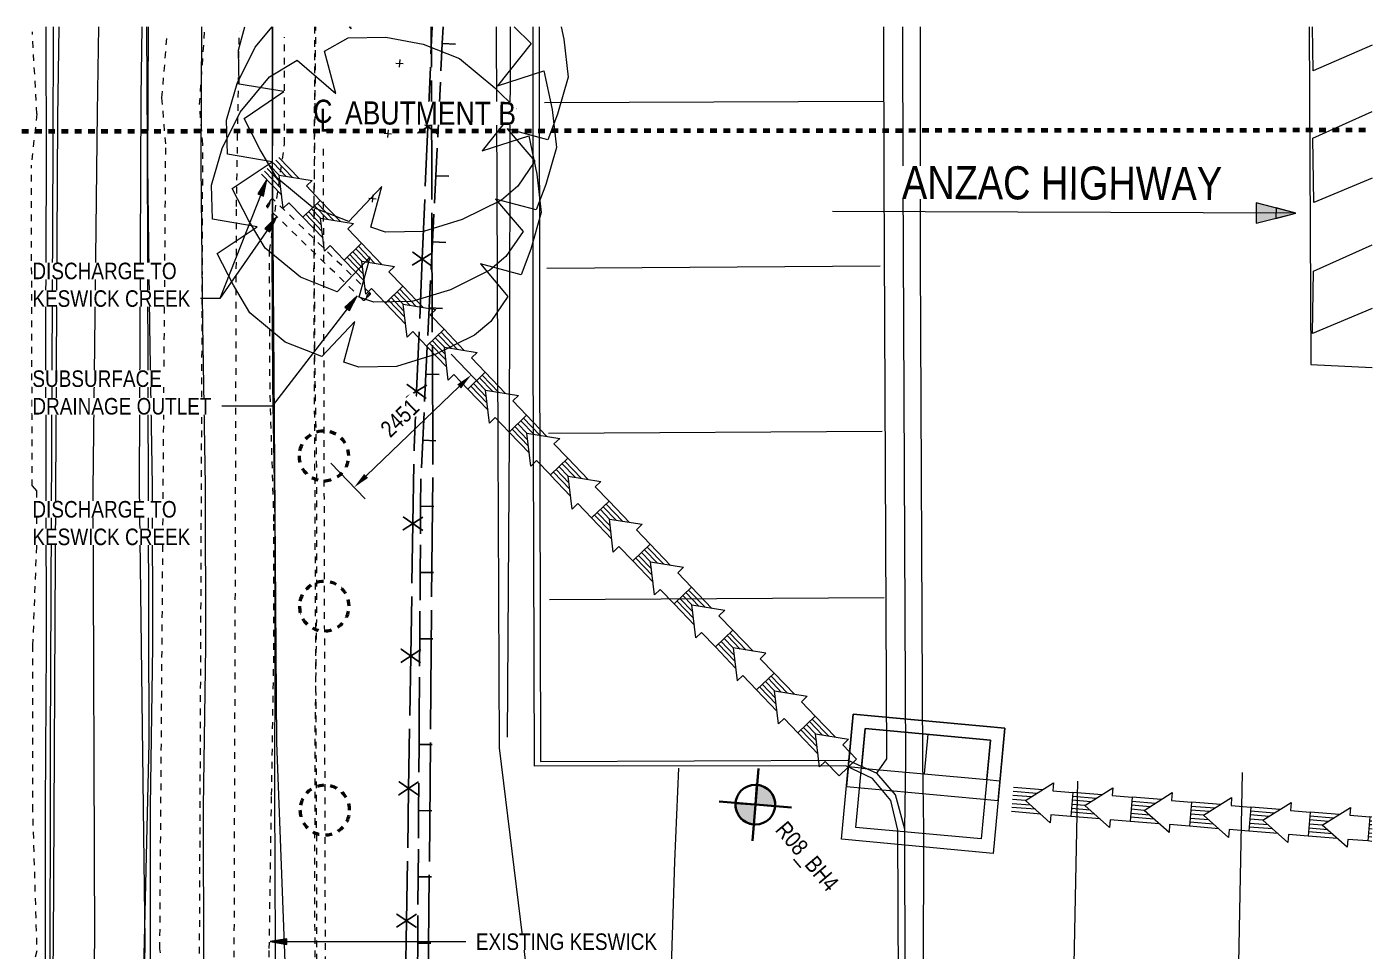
# Model space of a CAD drawing. Header units: metres. Extents: x 562 to 635, y 3 to 1699.
# Drawn here: x 580.16 to 600.49, y 1682.5 to 1696.46 of the extents above; entities that cross this region are included whole.
import ezdxf

# ---------------------------------------------------------------- set-up
doc = ezdxf.new("R2010")
doc.units = ezdxf.units.M
for name, pattern in [('IMPORT-BDYS-ProjBoundary', [0.008, 0.006, -0.002]), ('IMPORT-FURN-Fence _3_', [0.005, 0.004167, -0.0008333]), ('JacobsDash', [0.0045, 0.003, -0.0015]), ('JacobsGridLine', [0.0145, 0.01, -0.001, 0.0025, -0.001])]:
    doc.linetypes.add(name, pattern=pattern)
doc.layers.get('Defpoints').update_dxf_attribs({"color": 41})
for name, color, linetype, lineweight in [('D-BDGE', 7, 'Continuous', 13), ('D-BDGE-FNDN', 7, 'Continuous', 50), ('D-BDGE-FNDN-PILE-CONC', 7, 'Continuous', 50), ('D-BDGE-LINE', 7, 'Continuous', 9), ('D-ENHA-GEN-LINE', 7, 'Continuous', 9), ('D-ENHA-GEN-LINE-GRIDS', 7, 'Continuous', 9), ('D-ENHA-TEXT', 7, 'Continuous', 9), ('D-ENHA-TEXT-DIMS', 7, 'Continuous', 9)]:
    doc.layers.add(name, color=color, linetype=linetype, lineweight=lineweight)
doc.styles.add('Arial Narrow', font='ARIALN.TTF', dxfattribs={"height": 0.35})
doc.styles.add('Arial Narrow_1', font='ARIALN.TTF', dxfattribs={"height": 0.25})
doc.styles.add('Arial Narrow_2', font='ARIALN.TTF', dxfattribs={"height": 0.5})
doc.styles.add('Arial Narrow_3', font='ARIALN.TTF', dxfattribs={"height": 0.0035})
doc.dimstyles.new('Dimension_Standard_O__mm_', dxfattribs={"dimscale": 0.3048, "dimtxt": 0.255858, "dimasz": 0.82021, "dimexe": 0.787402, "dimexo": 0.492126, "dimgap": 0.492126, "dimtad": 1, "dimdec": 0, "dimlfac": 1000, "dimzin": 0, "dimdsep": 46, "dimtxsty": 'Arial Narrow_1', "dimsah": 1, "dimcen": 0.09, "dimaunit": 1, "dimadec": 4, "dimazin": 0, "dimtfac": 1, "dimtdec": 4, "dimtix": 1, "dimtmove": 0, "dimatfit": 3, "dimfxl": 1, "dimtvp": 1, "dimtfill": 1, "dimtolj": 1, "dimtzin": 0, "dimlwd": 18, "dimlwe": 18, "dimarcsym": 2})

# ---------------------------------------------------------------- blocks, each defined once
blk = doc.blocks.new('SymbolBorehole - ExistingBorehole-26478556-DRG-2871023 - GENERAL ARRANGEMENT PLAN Copy 1')
at = {"layer": 'D-ENHA-GEN-LINE', "lineweight": 18, "true_color": 0x808080}
h = blk.add_hatch(color=8, dxfattribs=at)
edge = h.paths.add_edge_path()
edge.add_line((0, 0), (-0.003, 0))
edge.add_arc((0, 0), 0.003, 90, 180, ccw=False)
edge.add_line((0, 0.003), (0, 0))
h = blk.add_hatch(color=8, dxfattribs=at)
edge = h.paths.add_edge_path()
edge.add_line((0, 0), (-0.003, 0))
edge.add_arc((0, 0), 0.003, 90, 180, ccw=False)
edge.add_line((0, 0.003), (0, 0))
h = blk.add_hatch(color=8, dxfattribs=at)
edge = h.paths.add_edge_path()
edge.add_line((0, 0), (0.003, 0))
edge.add_arc((0, 0), 0.003, 270, 360, ccw=False)
edge.add_line((0, -0.003), (0, 0))
h = blk.add_hatch(color=8, dxfattribs=at)
edge = h.paths.add_edge_path()
edge.add_line((0, 0), (0.003, 0))
edge.add_arc((0, 0), 0.003, 270, 360, ccw=False)
edge.add_line((0, -0.003), (0, 0))
at = {"layer": 'D-ENHA-GEN-LINE', "color": 8, "lineweight": 35, "true_color": 0x808080}
for p, q in [((0, -0.0055), (0, 0.0055)), ((0, -0.0055), (0, 0.0055)), ((0, 0), (0, 0.003)), ((0, 0), (0, 0.003)), ((-0.0055, 0), (0.0055, 0)), ((-0.0055, 0), (0.0055, 0)), ((-0.003, 0), (0, 0)), ((-0.003, 0), (0, 0)), ((0, 0), (0, -0.003)), ((0.003, 0), (0, 0)), ((0, 0), (0, -0.003)), ((0.003, 0), (0, 0))]:
    blk.add_line(p, q, dxfattribs=at)
blk.add_circle((0, 0), 0.003, dxfattribs=at)
blk.add_circle((0, 0), 0.003, dxfattribs=at)
for start, end in [(90, 180), (90, 180), (270, 360), (270, 360)]:
    blk.add_arc((0, 0), 0.003, start, end, dxfattribs=at)
blk = doc.blocks.new('T2DPAA-T2D-PWA-GE-M2D-101001_Boreholes_rvt-1-DRG-2871023 - GENERAL ARRANGEMENT PLAN Copy 1')
at = {"layer": 'D-ENHA-GEN-LINE', "color": 8, "lineweight": 5, "true_color": 0x808080, "xscale": 99.99999999999997, "yscale": 99.99999999999997, "zscale": 99.99999999999997, "rotation": 265.2854515609577}
blk.add_blockref('SymbolBorehole - ExistingBorehole-26478556-DRG-2871023 - GENERAL ARRANGEMENT PLAN Copy 1', (591.169, 1684.711), dxfattribs=at)
at = {"layer": 'D-ENHA-GEN-LINE', "color": 8, "lineweight": 18, "true_color": 0x808080, "insert": (591.647, 1684.485), "char_height": 0.25, "width": 1.49916, "attachment_point": 1, "rotation": 310.2855, "style": 'Arial Narrow_1'}
blk.add_mtext('R08_BH4', dxfattribs=at)
blk = doc.blocks.new('T2DPAA-T2D-PWA-SU-M2D-000003_250_dwg-40806560-DRG-2871023 - GENERAL ARRANGEMENT PLAN Copy 1')
at = {"color": 151, "lineweight": 25, "true_color": 0xa3b9ff}
for p, q in [((30.422, 1605.041), (30.474, 1604.435)), ((30.491, 1604.235), (30.645, 1602.442)), ((30.662, 1602.243), (30.816, 1600.449)), ((30.833, 1600.25), (30.988, 1598.457)), ((31.003, 1598.257), (31.135, 1596.462)), ((31.15, 1596.263), (31.282, 1594.468)), ((31.297, 1594.268), (31.429, 1592.473)), ((31.443, 1592.274), (31.575, 1590.478))]:
    blk.add_line(p, q, dxfattribs=at)
at = {"color": 21, "lineweight": 25, "true_color": 0xdea3a3}
blk.add_line((30.451, 1604.634), (30.435, 1605.043), dxfattribs=at)
at = {"color": 41, "lineweight": 25, "true_color": 0xffd0a3}
for p, q in [((30.608, 1604.806), (30.622, 1604.39)), ((30.641, 1603.807), (30.655, 1603.39)), ((30.674, 1602.807), (30.688, 1602.391)), ((30.707, 1601.808), (30.721, 1601.391)), ((30.74, 1600.809), (30.754, 1600.392)), ((30.773, 1599.809), (30.787, 1599.393)), ((30.806, 1598.81), (30.82, 1598.393)), ((30.932, 1596.814), (30.964, 1596.399)), ((31.008, 1595.817), (31.039, 1595.402)), ((31.128, 1594.224), (31.16, 1593.808)), ((31.204, 1593.226), (31.235, 1592.811)), ((31.279, 1592.229), (31.311, 1591.814)), ((31.355, 1591.232), (31.386, 1590.817))]:
    blk.add_line(p, q, dxfattribs=at)
at = {"color": 41, "lineweight": 25, "true_color": 0xffd0a3, "flags": 128}
for points in [[(30.808, 1604.813), (30.61, 1604.806), (30.608, 1604.806), (30.6, 1605.056)], [(30.841, 1603.813), (30.643, 1603.807), (30.641, 1603.807), (30.627, 1604.223)], [(30.874, 1602.814), (30.676, 1602.807), (30.674, 1602.807), (30.66, 1603.224)], [(30.907, 1601.815), (30.709, 1601.808), (30.707, 1601.808), (30.693, 1602.224)], [(30.94, 1600.815), (30.742, 1600.809), (30.74, 1600.809), (30.726, 1601.225)], [(30.973, 1599.816), (30.775, 1599.809), (30.773, 1599.809), (30.759, 1600.226)], [(31.006, 1598.816), (30.808, 1598.81), (30.806, 1598.81), (30.792, 1599.226)], [(30.825, 1598.227), (30.825, 1598.225), (30.857, 1597.811), (30.888, 1597.396)], [(31.056, 1597.826), (30.858, 1597.811), (30.857, 1597.811)], [(31.132, 1596.829), (30.934, 1596.814), (30.932, 1596.814), (30.901, 1597.23)], [(31.207, 1595.832), (31.009, 1595.817), (31.008, 1595.817), (30.976, 1596.233)], [(31.328, 1594.239), (31.13, 1594.224), (31.128, 1594.224), (31.099, 1594.613), (31.052, 1595.235)], [(31.403, 1593.242), (31.205, 1593.227), (31.204, 1593.226), (31.172, 1593.642)], [(31.479, 1592.244), (31.281, 1592.23), (31.279, 1592.229), (31.248, 1592.645)], [(31.554, 1591.247), (31.356, 1591.232), (31.355, 1591.232), (31.323, 1591.648)]]:
    blk.add_lwpolyline(points, dxfattribs=at)
at = {"color": 21, "lineweight": 25, "true_color": 0xdea3a3, "flags": 128}
for points in [[(30.53, 1602.635), (30.494, 1603.535), (30.459, 1604.434)], [(30.648, 1603.44), (30.343, 1603.627), (30.34, 1603.629)], [(30.64, 1603.641), (30.351, 1603.43), (30.348, 1603.428)], [(30.609, 1600.637), (30.573, 1601.536), (30.538, 1602.435)], [(30.727, 1601.441), (30.422, 1601.629), (30.42, 1601.631)], [(30.719, 1601.643), (30.43, 1601.432), (30.428, 1601.43)], [(30.689, 1598.638), (30.686, 1598.684), (30.653, 1599.538), (30.617, 1600.437)], [(30.806, 1599.443), (30.501, 1599.63), (30.499, 1599.632)], [(30.798, 1599.644), (30.509, 1599.434), (30.507, 1599.431)], [(30.822, 1596.643), (30.762, 1597.541), (30.703, 1598.439)], [(30.918, 1597.45), (30.608, 1597.629), (30.606, 1597.632)], [(30.905, 1597.651), (30.621, 1597.433), (30.619, 1597.43)], [(30.954, 1594.647), (30.894, 1595.545), (30.835, 1596.443)], [(31.051, 1595.455), (30.74, 1595.634), (30.738, 1595.636)], [(31.037, 1595.656), (30.753, 1595.437), (30.751, 1595.435)], [(31.086, 1592.652), (31.026, 1593.55), (30.967, 1594.448)], [(31.183, 1593.459), (30.873, 1593.638), (30.87, 1593.64)], [(31.169, 1593.66), (30.886, 1593.442), (30.883, 1593.439)], [(31.218, 1590.656), (31.159, 1591.554), (31.099, 1592.452)], [(31.315, 1591.463), (31.005, 1591.642), (31.002, 1591.645)], [(31.302, 1591.664), (31.018, 1591.446), (31.016, 1591.444)]]:
    blk.add_lwpolyline(points, dxfattribs=at)
blk = doc.blocks.new('T2DPAA-T2D-PWA-SU-M2D-000001_ExistingUtilities_rvt-1-DRG-2871023 - GENERAL ARRANGEMENT PLAN Copy 1')
at = {"color": 254, "lineweight": 25, "true_color": 0xd0d0d0, "rotation": 355.285451560958}
blk.add_blockref('T2DPAA-T2D-PWA-SU-M2D-000003_250_dwg-40806560-DRG-2871023 - GENERAL ARRANGEMENT PLAN Copy 1', (424.033, 99.349), dxfattribs=at)
blk = doc.blocks.new('T2DPAA-T2D-PWA-SU-M2D-000002_dwg-40815123-DRG-2871023 - GENERAL ARRANGEMENT PLAN Copy 1')
at = {"color": 254, "lineweight": 18, "true_color": 0xe1e1e1}
for p, q in [((41.064, 1583.724), (41.178, 1583.724)), ((41.121, 1583.781), (41.121, 1583.667)), ((48.45, 1583.752), (43.355, 1583.308)), ((40.975, 1582.652), (41.089, 1582.652)), ((41.032, 1582.709), (41.032, 1582.595)), ((40.827, 1581.656), (40.94, 1581.656)), ((40.884, 1581.713), (40.884, 1581.599)), ((43.593, 1580.824), (48.61, 1581.274)), ((56.069, 1581.24), (55.205, 1580.789)), ((48.843, 1578.783), (43.822, 1578.337)), ((44.043, 1575.838), (49.083, 1576.286)), ((55.026, 1568.885), (54.694, 1574.094)), ((52.221, 1573.759), (52.541, 1568.618))]:
    blk.add_line(p, q, dxfattribs=at)
at = {"color": 254, "lineweight": 18, "true_color": 0xe1e1e1, "flags": 128}
for points in [[(54.774, 1585.402), (55.216, 1580.321), (56.142, 1580.355)], [(55.742, 1585.204), (54.887, 1584.747), (54.821, 1585.406)], [(43.179, 1584.446), (43.579, 1579.683), (44.109, 1573.39), (48.734, 1573.792), (49.188, 1573.629), (49.322, 1573.861), (48.558, 1582.615), (48.366, 1584.874)], [(49.68, 1572.821), (49.609, 1573.864), (48.849, 1582.614), (48.655, 1584.897)], [(57.087, 1568.904), (53.761, 1568.63), (52.742, 1568.532), (50.331, 1568.296), (49.966, 1572.844), (49.866, 1573.869), (49.21, 1581.413), (48.922, 1584.919)], [(42.803, 1584.415), (43.077, 1584.186), (42.623, 1583.505), (43.304, 1583.789), (43.475, 1583.22), (43.589, 1582.652), (43.475, 1582.084), (43.361, 1581.686), (42.736, 1581.8), (43.191, 1581.345), (42.964, 1580.948), (42.736, 1580.72)], [(42.744, 1584.41), (43.237, 1578.226), (43.579, 1573.714)], [(43.51, 1584.473), (43.564, 1584.292), (43.678, 1583.724), (43.564, 1583.156), (43.45, 1582.758), (42.825, 1582.872), (43.28, 1582.417), (43.053, 1582.02), (42.825, 1581.792)], [(50.366, 1568.191), (49.977, 1568.163), (49.574, 1572.799), (49.435, 1573.236), (49.132, 1573.544), (48.712, 1573.702), (44.024, 1573.309), (43.479, 1579.684), (43.087, 1584.438)], [(40.318, 1584.21), (40.35, 1584.186), (40.341, 1584.212)], [(42.53, 1584.392), (43.073, 1578.12), (43.471, 1573.545), (44.318, 1569.451), (44.457, 1566.417)], [(55.907, 1583.203), (55.061, 1582.764), (54.967, 1583.732), (55.825, 1584.207)], [(39.881, 1562.391), (39.859, 1562.645), (39.644, 1565.045), (39.497, 1567.46), (39.296, 1569.882), (39.094, 1572.289), (38.931, 1574.705), (38.726, 1577.13), (38.485, 1579.544), (38.261, 1581.946), (38.097, 1584.027)], [(39.895, 1580.38), (39.327, 1580.777), (39.043, 1581.175), (38.759, 1581.63), (39.327, 1582.084), (38.645, 1582.141), (38.589, 1582.652), (38.702, 1583.22), (38.929, 1583.789), (39.157, 1584.114)], [(39.984, 1581.452), (39.416, 1581.849), (39.132, 1582.247), (38.848, 1582.702), (39.416, 1583.156), (38.734, 1583.213), (38.678, 1583.724), (38.749, 1584.08)], [(41.072, 1565.441), (40.116, 1573.347), (39.309, 1582.329), (39.164, 1584.115)], [(40.713, 1565.327), (40.695, 1565.646), (40.535, 1567.952), (40.354, 1570.257), (40.154, 1572.56), (39.977, 1574.741), (39.819, 1576.673), (39.612, 1578.726), (39.431, 1580.781), (39.274, 1582.838), (39.169, 1584.115)], [(39.975, 1583.815), (40.315, 1584.043), (40.884, 1584.099), (41.452, 1584.043), (42.02, 1583.872), (42.588, 1583.474), (42.929, 1583.19), (42.475, 1582.509), (43.156, 1582.793), (43.327, 1582.224), (43.44, 1581.656), (43.327, 1581.088), (43.213, 1580.69), (42.588, 1580.804), (43.043, 1580.349), (42.815, 1579.952), (42.588, 1579.724)], [(39.411, 1539.227), (39.315, 1540.727), (39.103, 1543.139), (38.858, 1545.548), (38.671, 1547.962), (38.507, 1550.378), (38.288, 1552.789), (38.117, 1555.205), (37.976, 1557.623), (37.715, 1560.03), (37.541, 1562.445), (37.365, 1564.86), (37.122, 1567.27), (36.912, 1569.682), (36.715, 1572.095), (36.529, 1574.509), (36.325, 1576.921), (36.123, 1579.334), (35.932, 1581.748), (35.755, 1583.834)], [(37.374, 1564.909), (36.712, 1573.057), (36.012, 1582.039), (35.867, 1583.843)], [(35.948, 1583.849), (36.039, 1582.481), (36.473, 1576.824), (37, 1570.04), (37.252, 1566.359), (37.552, 1562.782), (37.969, 1559.493), (38.273, 1555.769), (38.523, 1552.495), (38.837, 1548.996), (38.999, 1546.364), (39.315, 1542.477), (39.504, 1539.234)], [(36.545, 1583.899), (36.629, 1582.613), (37.033, 1576.925), (37.617, 1570.129), (37.841, 1566.481), (38.136, 1562.903), (38.64, 1559.517), (38.862, 1555.739), (39.137, 1552.747), (39.47, 1549.042), (39.651, 1546.448), (39.969, 1542.463), (40.163, 1539.289)], [(37.198, 1583.952), (37.27, 1582.893), (37.723, 1577.044), (38.378, 1570.184), (38.623, 1566.544), (38.87, 1562.986), (39.289, 1559.563), (39.481, 1555.888), (39.694, 1552.674), (40.014, 1549.116), (40.24, 1546.437), (40.539, 1542.509), (40.784, 1539.34)], [(38.671, 1565.074), (38.196, 1573.184), (37.426, 1582.189), (37.27, 1583.958)], [(40.952, 1539.354), (40.835, 1540.856), (40.65, 1543.27), (40.449, 1545.683), (40.248, 1548.095), (40.037, 1550.507), (39.846, 1552.921), (39.635, 1555.333), (39.431, 1557.746), (39.273, 1560.162), (39.058, 1562.574), (38.843, 1564.985), (38.696, 1567.403), (38.495, 1569.816), (38.293, 1572.228), (38.13, 1574.644), (37.926, 1577.057), (37.686, 1579.466), (37.46, 1581.877), (37.296, 1583.961)], [(39.747, 1579.384), (39.179, 1579.781), (38.895, 1580.179), (38.611, 1580.634), (39.179, 1581.088), (38.497, 1581.145), (38.44, 1581.656), (38.554, 1582.224), (38.781, 1582.793), (39.179, 1583.361), (39.577, 1583.645), (40.202, 1583.19), (39.975, 1583.815)], [(55.205, 1580.789), (55.14, 1581.729), (55.99, 1582.2)], [(42.825, 1581.792), (42.257, 1581.452), (41.689, 1581.224), (41.121, 1581.167), (40.894, 1581.224), (41.007, 1581.849), (40.553, 1581.281), (39.984, 1581.452)], [(42.736, 1580.72), (42.168, 1580.38), (41.6, 1580.152), (41.032, 1580.095), (40.804, 1580.152), (40.918, 1580.777), (40.464, 1580.209), (39.895, 1580.38)], [(42.588, 1579.724), (42.02, 1579.384), (41.452, 1579.156), (40.884, 1579.099), (40.656, 1579.156), (40.77, 1579.781), (40.315, 1579.213), (39.747, 1579.384)], [(49.953, 1568.128), (46.449, 1568.241), (46.256, 1572.051), (46.2, 1573.462)], [(50.331, 1568.296), (50.069, 1568.259), (49.68, 1572.821), (49.497, 1573.33), (49.188, 1573.629)]]:
    blk.add_lwpolyline(points, dxfattribs=at)
at = {"color": 254, "linetype": 'IMPORT-FURN-Fence _3_', "lineweight": 18, "true_color": 0xe1e1e1, "flags": 128}
for points in [[(39.798, 1584.167), (40.086, 1580.493), (40.883, 1571.362), (41.373, 1565.381)], [(41.401, 1565.383), (41.214, 1567.175), (41.03, 1569.331), (40.847, 1571.488), (40.676, 1573.645), (40.547, 1575.507), (40.394, 1577.367), (40.209, 1579.225), (40.003, 1581.617), (39.828, 1584.012), (39.815, 1584.168)]]:
    blk.add_lwpolyline(points, dxfattribs=at)
blk = doc.blocks.new('T2DPAA-T2D-PWA-GN-XRF-000103_dwg-40807629-DRG-2871023 - GENERAL ARRANGEMENT PLAN Copy 1')
at = {"color": 201, "linetype": 'IMPORT-BDYS-ProjBoundary', "lineweight": 70, "true_color": 0xe088ff, "flags": 128}
blk.add_lwpolyline([(307.464, 1526.852), (319.695, 1527.724), (341.756, 1529.564)], dxfattribs=at)
blk = doc.blocks.new('T2DPAA-T2D-PWA-SU-M2D-000100_Survey_rvt-1-DRG-2871023 - GENERAL ARRANGEMENT PLAN Copy 1')
at = {"color": 254, "lineweight": 18, "true_color": 0xe1e1e1, "rotation": 355.285451560958}
for name, p in [('T2DPAA-T2D-PWA-SU-M2D-000002_dwg-40815123-DRG-2871023 - GENERAL ARRANGEMENT PLAN Copy 1', (414.642, 120.923)), ('T2DPAA-T2D-PWA-GN-XRF-000103_dwg-40807629-DRG-2871023 - GENERAL ARRANGEMENT PLAN Copy 1', (134.17, 198.604))]:
    blk.add_blockref(name, p, dxfattribs=at)
blk = doc.blocks.new('T2DPAA-T2D-C3S-SD-M2D-100010_250_dwg-40816791-DRG-2871023 - GENERAL ARRANGEMENT PLAN Copy 1')
at = {"lineweight": 18}
for p, q in [((280.336, -97.889), (280.125, -97.702)), ((280.431, -97.898), (280.162, -97.66)), ((280.536, -97.906), (280.204, -97.613)), ((280.294, -98.18), (279.962, -97.887)), ((280.273, -98.077), (280.004, -97.839)), ((280.252, -97.983), (280.041, -97.797)), ((281.01, -98.484), (280.8, -98.298)), ((281.106, -98.493), (280.837, -98.256)), ((281.211, -98.502), (280.879, -98.209)), ((280.969, -98.776), (280.637, -98.483)), ((280.947, -98.673), (280.679, -98.435)), ((280.927, -98.579), (280.716, -98.393)), ((281.685, -99.08), (281.474, -98.894)), ((281.78, -99.089), (281.511, -98.852)), ((281.885, -99.098), (281.553, -98.804)), ((281.643, -99.372), (281.311, -99.079)), ((281.622, -99.268), (281.353, -99.031)), ((281.601, -99.175), (281.39, -98.989)), ((282.359, -99.676), (282.149, -99.49)), ((282.455, -99.685), (282.186, -99.448)), ((282.56, -99.694), (282.228, -99.4)), ((282.318, -99.968), (281.986, -99.674)), ((282.296, -99.864), (282.028, -99.627)), ((282.276, -99.771), (282.065, -99.585)), ((282.95, -100.367), (282.739, -100.181)), ((283.034, -100.272), (282.823, -100.086)), ((283.129, -100.281), (282.861, -100.044)), ((283.234, -100.289), (282.902, -99.996)), ((282.992, -100.563), (282.66, -100.27)), ((282.971, -100.46), (282.702, -100.223)), ((283.909, -100.885), (283.577, -100.592)), ((283.625, -100.963), (283.414, -100.776)), ((283.709, -100.868), (283.498, -100.681)), ((283.804, -100.877), (283.535, -100.639)), ((283.667, -101.159), (283.335, -100.866)), ((283.646, -101.056), (283.377, -100.818)), ((284.583, -101.481), (284.251, -101.188)), ((284.299, -101.558), (284.089, -101.372)), ((284.383, -101.463), (284.172, -101.277)), ((284.478, -101.472), (284.21, -101.235)), ((284.341, -101.755), (284.009, -101.462)), ((284.32, -101.652), (284.051, -101.414)), ((285.258, -102.077), (284.926, -101.784)), ((284.995, -102.247), (284.726, -102.01)), ((284.974, -102.154), (284.763, -101.968)), ((285.058, -102.059), (284.847, -101.873)), ((285.153, -102.068), (284.884, -101.831)), ((285.016, -102.351), (284.684, -102.058)), ((285.827, -102.664), (285.559, -102.427)), ((285.933, -102.673), (285.601, -102.379)), ((285.669, -102.843), (285.4, -102.606)), ((285.648, -102.75), (285.438, -102.564)), ((285.732, -102.655), (285.521, -102.469)), ((285.691, -102.947), (285.359, -102.653)), ((286.502, -103.26), (286.233, -103.023)), ((286.607, -103.268), (286.275, -102.975)), ((286.344, -103.439), (286.075, -103.202)), ((286.323, -103.346), (286.112, -103.16)), ((286.407, -103.251), (286.196, -103.065)), ((286.365, -103.542), (286.033, -103.249)), ((287.177, -103.856), (286.908, -103.618)), ((287.282, -103.864), (286.95, -103.571)), ((287.04, -104.138), (286.708, -103.845)), ((287.018, -104.035), (286.75, -103.797)), ((286.998, -103.942), (286.787, -103.755)), ((287.081, -103.847), (286.871, -103.66)), ((287.756, -104.442), (287.545, -104.256)), ((287.851, -104.452), (287.582, -104.214)), ((287.956, -104.46), (287.624, -104.167)), ((287.714, -104.734), (287.382, -104.441)), ((287.693, -104.631), (287.424, -104.393)), ((287.672, -104.537), (287.461, -104.351)), ((288.43, -105.038), (288.22, -104.852)), ((288.526, -105.047), (288.257, -104.81)), ((288.631, -105.056), (288.299, -104.763)), ((288.389, -105.33), (288.057, -105.037)), ((288.367, -105.226), (288.099, -104.989)), ((288.347, -105.133), (288.136, -104.947)), ((289.105, -105.634), (288.894, -105.448)), ((289.2, -105.643), (288.931, -105.406)), ((289.305, -105.652), (288.973, -105.358)), ((289.063, -105.926), (288.731, -105.632)), ((289.042, -105.822), (288.773, -105.585)), ((289.021, -105.729), (288.81, -105.543)), ((290.688, -105.492), (290.682, -106.092)), ((291.632, -106.101), (291.832, -106.103)), ((292.488, -106.186), (292.045, -106.186)), ((292.404, -106.249), (292.045, -106.249)), ((293.388, -106.186), (292.945, -106.186)), ((293.304, -106.249), (292.945, -106.249)), ((294.288, -106.186), (293.845, -106.186)), ((294.204, -106.25), (293.845, -106.25)), ((295.188, -106.186), (294.745, -106.186)), ((295.104, -106.25), (294.745, -106.25)), ((296.088, -106.187), (295.645, -106.186)), ((296.004, -106.25), (295.645, -106.25)), ((296.988, -106.187), (296.545, -106.187)), ((296.904, -106.25), (296.545, -106.25)), ((297.48, -106.187), (297.445, -106.187)), ((297.485, -106.25), (297.445, -106.25)), ((292.326, -106.306), (292.045, -106.306)), ((292.326, -106.432), (292.045, -106.432)), ((292.404, -106.488), (292.045, -106.488)), ((293.226, -106.306), (292.945, -106.306)), ((293.226, -106.432), (292.945, -106.432)), ((293.304, -106.489), (292.945, -106.488)), ((294.126, -106.306), (293.845, -106.306)), ((294.126, -106.432), (293.845, -106.432)), ((294.204, -106.489), (293.845, -106.489)), ((295.026, -106.306), (294.745, -106.306)), ((295.026, -106.432), (294.745, -106.432)), ((295.104, -106.489), (294.745, -106.489)), ((295.926, -106.306), (295.645, -106.306)), ((295.926, -106.433), (295.645, -106.433)), ((296.004, -106.489), (295.645, -106.489)), ((296.826, -106.306), (296.545, -106.306)), ((296.826, -106.433), (296.545, -106.433)), ((296.904, -106.489), (296.545, -106.489)), ((297.49, -106.306), (297.445, -106.306)), ((297.497, -106.369), (297.445, -106.369)), ((297.5, -106.433), (297.445, -106.433)), ((297.505, -106.489), (297.445, -106.489)), ((292.488, -106.552), (292.045, -106.552)), ((293.388, -106.552), (292.945, -106.552)), ((294.288, -106.552), (293.845, -106.552)), ((295.188, -106.552), (294.745, -106.552)), ((296.088, -106.552), (295.645, -106.552)), ((296.988, -106.552), (296.545, -106.552)), ((297.51, -106.552), (297.445, -106.552))]:
    blk.add_line(p, q, dxfattribs=at)
at = {"lineweight": 18, "flags": 128}
for points in [[(280.231, -97.88), (280.731, -97.919), (280.652, -98.009), (280.879, -98.209), (280.637, -98.483), (280.41, -98.283), (280.331, -98.372), (280.231, -97.88), (280.083, -97.75)], [(280.905, -98.476), (281.406, -98.515), (281.327, -98.604), (281.553, -98.804), (281.311, -99.078), (281.085, -98.878), (281.005, -98.968), (280.905, -98.476), (280.758, -98.346)], [(281.58, -99.072), (282.08, -99.111), (282.001, -99.2), (282.228, -99.4), (281.986, -99.674), (281.759, -99.474), (281.68, -99.564), (281.58, -99.072), (281.432, -98.941)], [(282.254, -99.668), (282.755, -99.706), (282.676, -99.796), (282.902, -99.996), (282.66, -100.27), (282.434, -100.07), (282.355, -100.16), (282.254, -99.668), (282.107, -99.537)], [(282.929, -100.263), (283.429, -100.302), (283.35, -100.392), (283.577, -100.592), (283.335, -100.866), (283.108, -100.666), (283.029, -100.755), (282.929, -100.263), (282.781, -100.133)], [(283.603, -100.859), (284.104, -100.898), (284.025, -100.988), (284.251, -101.188), (284.009, -101.462), (283.783, -101.262), (283.704, -101.351), (283.603, -100.859), (283.456, -100.729)], [(284.278, -101.455), (284.779, -101.494), (284.699, -101.583), (284.926, -101.783), (284.684, -102.057), (284.457, -101.857), (284.378, -101.947), (284.278, -101.455), (284.13, -101.325)], [(284.953, -102.051), (285.453, -102.09), (285.374, -102.179), (285.601, -102.379), (285.359, -102.653), (285.132, -102.453), (285.053, -102.543), (284.953, -102.051), (284.805, -101.921)], [(285.627, -102.647), (286.128, -102.685), (286.049, -102.775), (286.275, -102.975), (286.033, -103.249), (285.806, -103.049), (285.727, -103.139), (285.627, -102.647), (285.48, -102.516)], [(286.302, -103.242), (286.802, -103.281), (286.723, -103.371), (286.95, -103.571), (286.708, -103.845), (286.481, -103.645), (286.402, -103.734), (286.302, -103.242), (286.154, -103.112)], [(286.976, -103.838), (287.477, -103.877), (287.398, -103.967), (287.624, -104.167), (287.382, -104.441), (287.156, -104.241), (287.076, -104.33), (286.976, -103.838), (286.829, -103.708)], [(287.503, -104.304), (287.651, -104.434), (287.751, -104.926), (287.83, -104.836), (288.057, -105.036), (288.299, -104.762), (288.072, -104.562), (288.151, -104.473), (287.651, -104.434)], [(288.325, -105.03), (288.826, -105.069), (288.747, -105.158), (288.973, -105.358), (288.731, -105.632), (288.505, -105.432), (288.426, -105.522), (288.325, -105.03), (288.178, -104.9)], [(289, -105.626), (289.5, -105.664), (289.421, -105.754), (289.648, -105.954), (289.406, -106.228), (289.179, -106.028), (289.1, -106.118), (289, -105.626), (288.852, -105.495)], [(289.732, -106.082), (291.632, -106.101), (291.638, -105.501), (289.738, -105.482), (289.732, -106.082), (289.532, -106.08)], [(292.242, -106.369), (292.643, -106.067), (292.643, -106.186), (292.945, -106.186), (292.945, -106.552), (292.643, -106.552), (292.643, -106.671), (292.242, -106.369), (292.045, -106.369)], [(293.142, -106.369), (293.543, -106.067), (293.543, -106.186), (293.845, -106.186), (293.845, -106.552), (293.543, -106.552), (293.543, -106.671), (293.142, -106.369), (292.945, -106.369)], [(294.042, -106.369), (294.443, -106.067), (294.443, -106.186), (294.745, -106.186), (294.745, -106.552), (294.443, -106.552), (294.443, -106.671), (294.042, -106.369), (293.845, -106.369)], [(294.942, -106.369), (295.343, -106.067), (295.343, -106.186), (295.645, -106.186), (295.645, -106.552), (295.343, -106.552), (295.343, -106.672), (294.942, -106.369), (294.745, -106.369)], [(295.842, -106.369), (296.243, -106.067), (296.243, -106.187), (296.545, -106.187), (296.545, -106.552), (296.243, -106.552), (296.243, -106.672), (295.842, -106.369), (295.645, -106.369)], [(296.742, -106.369), (297.143, -106.067), (297.143, -106.187), (297.445, -106.187), (297.445, -106.552), (297.143, -106.552), (297.143, -106.672), (296.742, -106.369), (296.545, -106.369)]]:
    blk.add_lwpolyline(points, dxfattribs=at)
for points in [[(289.521, -107.18), (289.54, -105.28), (291.84, -105.303), (291.821, -107.203)], [(289.529, -106.38), (291.829, -106.403), (291.84, -105.303), (289.54, -105.28)], [(289.723, -106.982), (289.738, -105.482), (291.638, -105.501), (291.623, -107.001)]]:
    blk.add_lwpolyline(points, close=True, dxfattribs=at)
blk = doc.blocks.new('T2DPAA-T2D-PWC-SD-M2D-100001_ProposedDrainage_rvt-1-DRG-2871023 - GENERAL ARRANGEMENT PLAN Copy 1')
at = {"lineweight": 18, "rotation": 355.285451560958}
blk.add_blockref('T2DPAA-T2D-C3S-SD-M2D-100010_250_dwg-40816791-DRG-2871023 - GENERAL ARRANGEMENT PLAN Copy 1', (312.739, 1814.801), dxfattribs=at)
blk = doc.blocks.new('01_SFO_FRP_Pile_CastInPlace_CS - CAST-IN-PLACE PILE - 0750-7668704-DRG-2871023 - GENERAL ARRANGEMENT PLAN Copy 1')
at = {"layer": 'D-BDGE-FNDN-PILE-CONC', "linetype": 'JacobsDash'}
for start, end in [(90, 270), (90, 270), (270, 90), (270, 90)]:
    blk.add_arc((0, 0), 0.375, start, end, dxfattribs=at)
blk = doc.blocks.new('SC_DET_BREAK LINE - Pipe Break-7413921-DRG-2871023 - GENERAL ARRANGEMENT PLAN Copy 1')
at = {"layer": 'D-BDGE-LINE', "color": 143, "lineweight": 13, "true_color": 0x78aac8}
for p, q in [((0.081, 0.004), (0.076, 0)), ((0.076, 0), (0.081, 0.004)), ((0.076, 0), (0.07, -0.004)), ((0.076, 0), (0.07, -0.004)), ((0.076, 0), (0.081, -0.004)), ((0.081, -0.004), (0.076, 0)), ((0.076, 0), (0.081, -0.004))]:
    blk.add_line(p, q, dxfattribs=at)
for centre, start_param, end_param in [((0.036, 0), 3.141593, 5.961804), ((0.116, 0), 3.462974, 9.103397)]:
    blk.add_ellipse(centre, major_axis=(0.0362, 0), ratio=0.349427, start_param=start_param, end_param=end_param, dxfattribs=at)
for points, knots in [([(0.07, -0.004), (0.07, -0.005), (0.068, -0.006), (0.065, -0.008), (0.06, -0.01), (0.053, -0.011), (0.043, -0.013), (0.03, -0.013), (0.016, -0.011), (0.006, -0.007), (0.001, -0.003), (0, -0.001), (0, 0)], [0, 0, 0, 0, 0.0625, 0.125, 0.1875, 0.25, 0.375, 0.5, 0.625, 0.8125, 0.90625, 1, 1, 1, 1]), ([(0.081, -0.004), (0.082, -0.005), (0.085, -0.007), (0.09, -0.009), (0.097, -0.011), (0.107, -0.013), (0.122, -0.013), (0.138, -0.011), (0.147, -0.007), (0.151, -0.003), (0.152, 0), (0.151, 0.003), (0.148, 0.006), (0.144, 0.008), (0.137, 0.01), (0.13, 0.012), (0.122, 0.013), (0.113, 0.013), (0.102, 0.012), (0.092, 0.01), (0.085, 0.007), (0.082, 0.005), (0.081, 0.004)], [0, 0, 0, 0, 0.041667, 0.083333, 0.125, 0.166667, 0.25, 0.333333, 0.416667, 0.458333, 0.5, 0.541667, 0.583333, 0.625, 0.666667, 0.708333, 0.75, 0.791667, 0.833333, 0.916667, 0.958333, 1, 1, 1, 1]), ([(0.152, 0), (0.152, -0.001), (0.152, -0.002), (0.15, -0.004), (0.147, -0.006), (0.143, -0.008), (0.139, -0.01), (0.132, -0.012), (0.118, -0.013), (0.1, -0.012), (0.087, -0.008), (0.083, -0.005), (0.081, -0.004)], [0, 0, 0, 0, 0.0625, 0.125, 0.1875, 0.25, 0.3125, 0.375, 0.5, 0.75, 0.875, 1, 1, 1, 1])]:
    blk.add_open_spline(points, degree=3, knots=knots, dxfattribs=at)
blk = doc.blocks.new('SC_DET_BREAK LINE - Pipe Break-7413949-DRG-2871023 - GENERAL ARRANGEMENT PLAN Copy 1')
at = {"layer": 'D-BDGE-LINE', "color": 143, "lineweight": 13, "true_color": 0x78aac8}
for p, q in [((0.08, 0.004), (0.075, 0)), ((0.075, 0), (0.08, 0.004)), ((0.075, 0), (0.07, -0.004)), ((0.075, 0), (0.07, -0.004)), ((0.075, 0), (0.08, -0.004)), ((0.08, -0.004), (0.075, 0)), ((0.075, 0), (0.08, -0.004))]:
    blk.add_line(p, q, dxfattribs=at)
for centre, start_param, end_param in [((0.036, 0), 3.141593, 5.961804), ((0.114, 0), 3.462974, 9.103397)]:
    blk.add_ellipse(centre, major_axis=(0.0357, 0), ratio=0.349427, start_param=start_param, end_param=end_param, dxfattribs=at)
for points, knots in [([(0.07, -0.004), (0.069, -0.005), (0.067, -0.006), (0.064, -0.008), (0.059, -0.009), (0.053, -0.011), (0.043, -0.013), (0.03, -0.013), (0.016, -0.011), (0.006, -0.007), (0.001, -0.003), (0, -0.001), (0, 0)], [0, 0, 0, 0, 0.0625, 0.125, 0.1875, 0.25, 0.375, 0.5, 0.625, 0.8125, 0.90625, 1, 1, 1, 1]), ([(0.08, -0.004), (0.081, -0.005), (0.084, -0.007), (0.089, -0.009), (0.096, -0.011), (0.106, -0.012), (0.12, -0.013), (0.136, -0.01), (0.145, -0.007), (0.149, -0.003), (0.15, 0), (0.149, 0.003), (0.146, 0.006), (0.142, 0.008), (0.136, 0.01), (0.128, 0.012), (0.12, 0.012), (0.112, 0.013), (0.101, 0.012), (0.091, 0.01), (0.084, 0.007), (0.081, 0.005), (0.08, 0.004)], [0, 0, 0, 0, 0.041667, 0.083333, 0.125, 0.166667, 0.25, 0.333333, 0.416667, 0.458333, 0.5, 0.541667, 0.583333, 0.625, 0.666667, 0.708333, 0.75, 0.791667, 0.833333, 0.916667, 0.958333, 1, 1, 1, 1]), ([(0.15, 0), (0.15, -0.001), (0.15, -0.002), (0.148, -0.004), (0.145, -0.006), (0.142, -0.008), (0.137, -0.01), (0.13, -0.011), (0.116, -0.013), (0.099, -0.012), (0.086, -0.008), (0.082, -0.005), (0.08, -0.004)], [0, 0, 0, 0, 0.0625, 0.125, 0.1875, 0.25, 0.3125, 0.375, 0.5, 0.75, 0.875, 1, 1, 1, 1])]:
    blk.add_open_spline(points, degree=3, knots=knots, dxfattribs=at)
blk = doc.blocks.new('DIT_Annot_RoadDirection - Left Direction-5487943-DRG-2871023 - GENERAL ARRANGEMENT PLAN Copy 1')
at = {"layer": 'D-ENHA-GEN-LINE'}
for points in [[(0.006, 0.00153), (0.006, -0.00153), (0, 0)], [(0.003, 0.0008), (0.003, -0.0008), (0, 0)]]:
    blk.add_hatch(color=256, dxfattribs=at).paths.add_polyline_path(points)
for p, q in [((0.006, 0.00153), (0, 0)), ((0.003, 0.0008), (0, 0)), ((0, 0), (0.006, -0.00153)), ((0, 0), (0.07, 0)), ((0, 0), (0.003, -0.0008)), ((0.003, -0.0008), (0.003, 0.0008)), ((0.006, -0.00153), (0.006, 0.00153))]:
    blk.add_line(p, q, dxfattribs=at)
blk = doc.blocks.new('CS_Annot_Centreline Symbol - CS_Annot_Centreline Symbol-1494376-DRG-2871023 - GENERAL ARRANGEMENT PLAN Copy 1')
at = {"layer": 'D-ENHA-GEN-LINE', "char_height": 0.0035, "attachment_point": 1, "style": 'Arial Narrow_3'}
for s, insert, width in [('C  ', (-0.00135, 0.00486), 0.0062532), ('L', (-0.00041, 0.00353), 0.0019241)]:
    blk.add_mtext(s, dxfattribs=dict(at, insert=insert, width=width))
blk = doc.blocks.new('DIMBLOCK4-DRG-2871023 - GENERAL ARRANGEMENT PLAN Copy 1')
at = {"layer": 'D-ENHA-TEXT-DIMS', "color": 0, "lineweight": 18, "transparency": 16777216}
for p, q in [((586.574, 1691.514), (587.041, 1691.028)), ((586.694, 1691.028), (585.287, 1689.676)), ((584.754, 1689.87), (585.273, 1689.33))]:
    blk.add_line(p, q, dxfattribs=at)
at = {"layer": 'D-ENHA-TEXT-DIMS', "color": 0, "transparency": 16777216}
for points in [[(586.665, 1691.058), (586.723, 1690.997), (586.875, 1691.201)], [(585.258, 1689.707), (585.316, 1689.646), (585.107, 1689.503)]]:
    blk.add_solid(points, dxfattribs=at)
at = {"layer": 'Defpoints', "color": 0, "transparency": 16777216}
for p in [(586.47, 1691.622), (584.65, 1689.979), (585.107, 1689.503)]:
    blk.add_point(p, dxfattribs=at)
at = {"layer": 'D-ENHA-TEXT-DIMS', "color": 0, "lineweight": 18, "transparency": 16777216, "insert": (585.798, 1690.552), "char_height": 0.25, "width": 0.76026, "attachment_point": 5, "rotation": 43.8327, "style": 'Arial Narrow_1', "bg_fill": 3, "box_fill_scale": 1.1, "bg_fill_color": 256, "bg_fill_true_color": 13158600, "bg_fill_transparency": 0}
blk.add_mtext('\\A1;2451', dxfattribs=at)

msp = doc.modelspace()

# ---------------------------------------------------------------- hatches: boundary and pattern name
at = {"layer": 'D-ENHA-TEXT'}
for points in [[(583.7865, 1694.1522), (583.6538, 1693.9358), (583.7358, 1693.9035)], [(583.9394, 1693.5932), (583.7604, 1693.4132), (583.8328, 1693.3628)], [(585.1554, 1692.3981), (584.9679, 1692.227), (585.0377, 1692.1732)], [(583.84, 1682.6412), (584.09, 1682.5971), (584.09, 1682.6853)]]:
    msp.add_hatch(color=256, dxfattribs=at).paths.add_polyline_path(points)

# ---------------------------------------------------------------- linework, layer by layer
at = {"layer": 'D-BDGE', "color": 8, "linetype": 'JacobsDash', "lineweight": 18, "true_color": 0x808080}
for p, q in [((582.2032, 1695.3887), (582.2863, 1696.3852)), ((583.3468, 1694.793), (583.3723, 1696.3928)), ((580.3121, 1695.1454), (580.2472, 1696.3837)), ((582.772, 1695.2849), (582.8487, 1696.3823)), ((584.0565, 1694.6933), (584.0565, 1696.3051)), ((582.2612, 1694.6911), (582.2032, 1695.3887)), ((582.8216, 1694.687), (582.772, 1695.2849)), ((580.3121, 1695.1454), (580.2306, 1694.3696)), ((583.3301, 1693.7448), (583.3468, 1694.793)), ((582.172, 1682.5314), (582.2612, 1694.6911)), ((582.7617, 1679.8642), (582.8216, 1694.687)), ((583.829, 1693.0742), (584.0565, 1694.6933)), ((580.2449, 1689.5245), (580.2306, 1694.3696)), ((583.2886, 1680.0048), (583.3301, 1693.7448)), ((583.8364, 1690.9892), (583.829, 1693.0742)), ((583.8953, 1688.9951), (583.8364, 1690.9892)), ((580.2449, 1689.5245), (580.306, 1689.4517)), ((580.306, 1689.4517), (580.306, 1688.6117)), ((583.8953, 1687.0501), (583.8953, 1688.9951)), ((580.306, 1688.6117), (580.2496, 1687.1178)), ((580.2496, 1687.1178), (580.2457, 1684.6978)), ((583.8601, 1684.8553), (583.8953, 1687.0501)), ((583.8256, 1682.5356), (583.8601, 1684.8553)), ((580.2457, 1684.6978), (580.3125, 1682.5038)), ((580.3125, 1682.5038), (580.2562, 1682.2602)), ((582.2172, 1682.2754), (582.172, 1682.5314)), ((583.8145, 1680.2056), (583.8256, 1682.5356))]:
    msp.add_line(p, q, dxfattribs=at)
at = {"layer": 'D-BDGE', "color": 143, "linetype": 'JacobsDash', "lineweight": 18, "true_color": 0x78aac8}
for p, q in [((585.3507, 1692.4352), (583.8763, 1693.8652)), ((585.2447, 1692.3292), (583.7891, 1693.7408))]:
    msp.add_line(p, q, dxfattribs=at)
at = {"layer": 'D-ENHA-GEN-LINE-GRIDS', "linetype": 'JacobsGridLine', "lineweight": 18}
msp.add_line((584.639, 1694.6182), (584.7366, 1654.9899), dxfattribs=at)
at = {"layer": 'D-ENHA-TEXT'}
for p, q in [((583.7865, 1694.1522), (583.0782, 1692.3559)), ((583.7865, 1694.1522), (583.6538, 1693.9358)), ((583.7358, 1693.9035), (583.7865, 1694.1522)), ((583.6538, 1693.9358), (583.7358, 1693.9035)), ((583.9394, 1693.5932), (583.0782, 1692.3559)), ((583.9394, 1693.5932), (583.7604, 1693.4132)), ((583.8328, 1693.3628), (583.9394, 1693.5932)), ((583.7604, 1693.4132), (583.8328, 1693.3628)), ((582.8083, 1692.3559), (582.7839, 1692.3559)), ((583.0782, 1692.3559), (582.8083, 1692.3559)), ((583.0782, 1692.3559), (582.8083, 1692.3559)), ((585.1554, 1692.3981), (583.8688, 1690.729)), ((585.1554, 1692.3981), (584.9679, 1692.227)), ((585.0377, 1692.1732), (585.1554, 1692.3981)), ((584.9679, 1692.227), (585.0377, 1692.1732)), ((583.6328, 1690.729), (583.108, 1690.729)), ((583.8688, 1690.729), (583.6328, 1690.729)), ((584.09, 1682.6853), (583.84, 1682.6412)), ((583.84, 1682.6412), (584.09, 1682.5971)), ((583.84, 1682.6412), (586.7964, 1682.6412)), ((584.09, 1682.5971), (584.09, 1682.6853))]:
    msp.add_line(p, q, dxfattribs=at)

# ---------------------------------------------------------------- block references
at = {"color": 254, "lineweight": 5, "true_color": 0xe1e1e1}
msp.add_blockref('T2DPAA-T2D-PWA-SU-M2D-000100_Survey_rvt-1-DRG-2871023 - GENERAL ARRANGEMENT PLAN Copy 1', (0, 0), dxfattribs=at)
at = {"lineweight": 5}
for name in ['T2DPAA-T2D-PWA-SU-M2D-000001_ExistingUtilities_rvt-1-DRG-2871023 - GENERAL ARRANGEMENT PLAN Copy 1', 'T2DPAA-T2D-PWC-SD-M2D-100001_ProposedDrainage_rvt-1-DRG-2871023 - GENERAL ARRANGEMENT PLAN Copy 1', 'T2DPAA-T2D-PWA-GE-M2D-101001_Boreholes_rvt-1-DRG-2871023 - GENERAL ARRANGEMENT PLAN Copy 1']:
    msp.add_blockref(name, (0, 0), dxfattribs=at)
at = {"layer": 'D-BDGE-FNDN', "linetype": 'JacobsDash'}
for p, rotation in [((584.6504, 1689.9785), 90.14113475357492), ((584.656, 1687.7085), 90.14113475357492), ((584.6636, 1684.6285), 90.14113475357452)]:
    msp.add_blockref('01_SFO_FRP_Pile_CastInPlace_CS - CAST-IN-PLACE PILE - 0750-7668704-DRG-2871023 - GENERAL ARRANGEMENT PLAN Copy 1', p, dxfattribs=dict(at, rotation=rotation))
at = {"layer": 'D-BDGE-LINE', "color": 143, "true_color": 0x78aac8}
for name, p, rotation in [('SC_DET_BREAK LINE - Pipe Break-7413921-DRG-2871023 - GENERAL ARRANGEMENT PLAN Copy 1', (583.8763, 1693.8652), 234.9999999999894), ('SC_DET_BREAK LINE - Pipe Break-7413949-DRG-2871023 - GENERAL ARRANGEMENT PLAN Copy 1', (585.2447, 1692.3292), 44.99999999996307)]:
    msp.add_blockref(name, p, dxfattribs=dict(at, rotation=rotation))
at = {"layer": 'D-ENHA-GEN-LINE'}
for name, p, xscale, yscale, zscale, rotation in [('CS_Annot_Centreline Symbol - CS_Annot_Centreline Symbol-1494376-DRG-2871023 - GENERAL ARRANGEMENT PLAN Copy 1', (584.6234, 1694.8735), 100, 100, 100, 359.782922602077), ('DIT_Annot_RoadDirection - Left Direction-5487943-DRG-2871023 - GENERAL ARRANGEMENT PLAN Copy 1', (599.3345, 1693.6455), 99.99999999999999, 99.99999999999999, 99.99999999999999, 179.782922602077)]:
    msp.add_blockref(name, p, dxfattribs=dict(at, xscale=xscale, yscale=yscale, zscale=zscale, rotation=rotation))

# ---------------------------------------------------------------- next in the draw order: texts
at = {"layer": 'D-ENHA-GEN-LINE', "attachment_point": 1, "rotation": 359.78292, "bg_fill": 3, "box_fill_scale": 1, "bg_fill_color": 256, "bg_fill_true_color": 13158600, "bg_fill_transparency": 0}
for s, insert, char_height, style in [('ABUTMENT B', (584.9697, 1695.3365), 0.35, 'Arial Narrow'), ('ANZAC HIGHWAY', (593.3858, 1694.3603), 0.5, 'Arial Narrow_2')]:
    msp.add_mtext(s, dxfattribs=dict(at, insert=insert, char_height=char_height, style=style))
at = {"layer": 'D-ENHA-TEXT', "char_height": 0.25, "attachment_point": 1, "style": 'Arial Narrow_1', "bg_fill": 3, "box_fill_scale": 1, "bg_fill_color": 256, "bg_fill_true_color": 13158600, "bg_fill_transparency": 0}
for s, insert in [('DISCHARGE TO ', (580.2461, 1692.8977)), ('KESWICK CREEK', (580.2461, 1692.4809)), ('SUBSURFACE ', (580.2461, 1691.2707)), ('DRAINAGE OUTLET', (580.2461, 1690.854)), ('DISCHARGE TO ', (580.2461, 1689.2977)), ('KESWICK CREEK', (580.2461, 1688.8809)), ('EXISTING KESWICK ', (586.9464, 1682.7662))]:
    msp.add_mtext(s, dxfattribs=dict(at, insert=insert))

# ---------------------------------------------------------------- next in the draw order: dimensions: what is measured, and where the dimension line sits
at = {"layer": 'D-ENHA-TEXT-DIMS', "lineweight": 18}
dim = msp.add_linear_dim(base=(585.1067, 1689.5033), p1=(586.4699, 1691.6223), p2=(584.6504, 1689.9785), angle=43.83271, dimstyle='Dimension_Standard_O__mm_', override={"dimpost": '<>', "dimfxl": 2.452014}, dxfattribs=at)
dim.commit()
dim.dimension.update_dxf_attribs({"geometry": 'DIMBLOCK4-DRG-2871023 - GENERAL ARRANGEMENT PLAN Copy 1', "text_midpoint": (585.7984, 1690.5523)})

doc.saveas('drawing.dxf')
